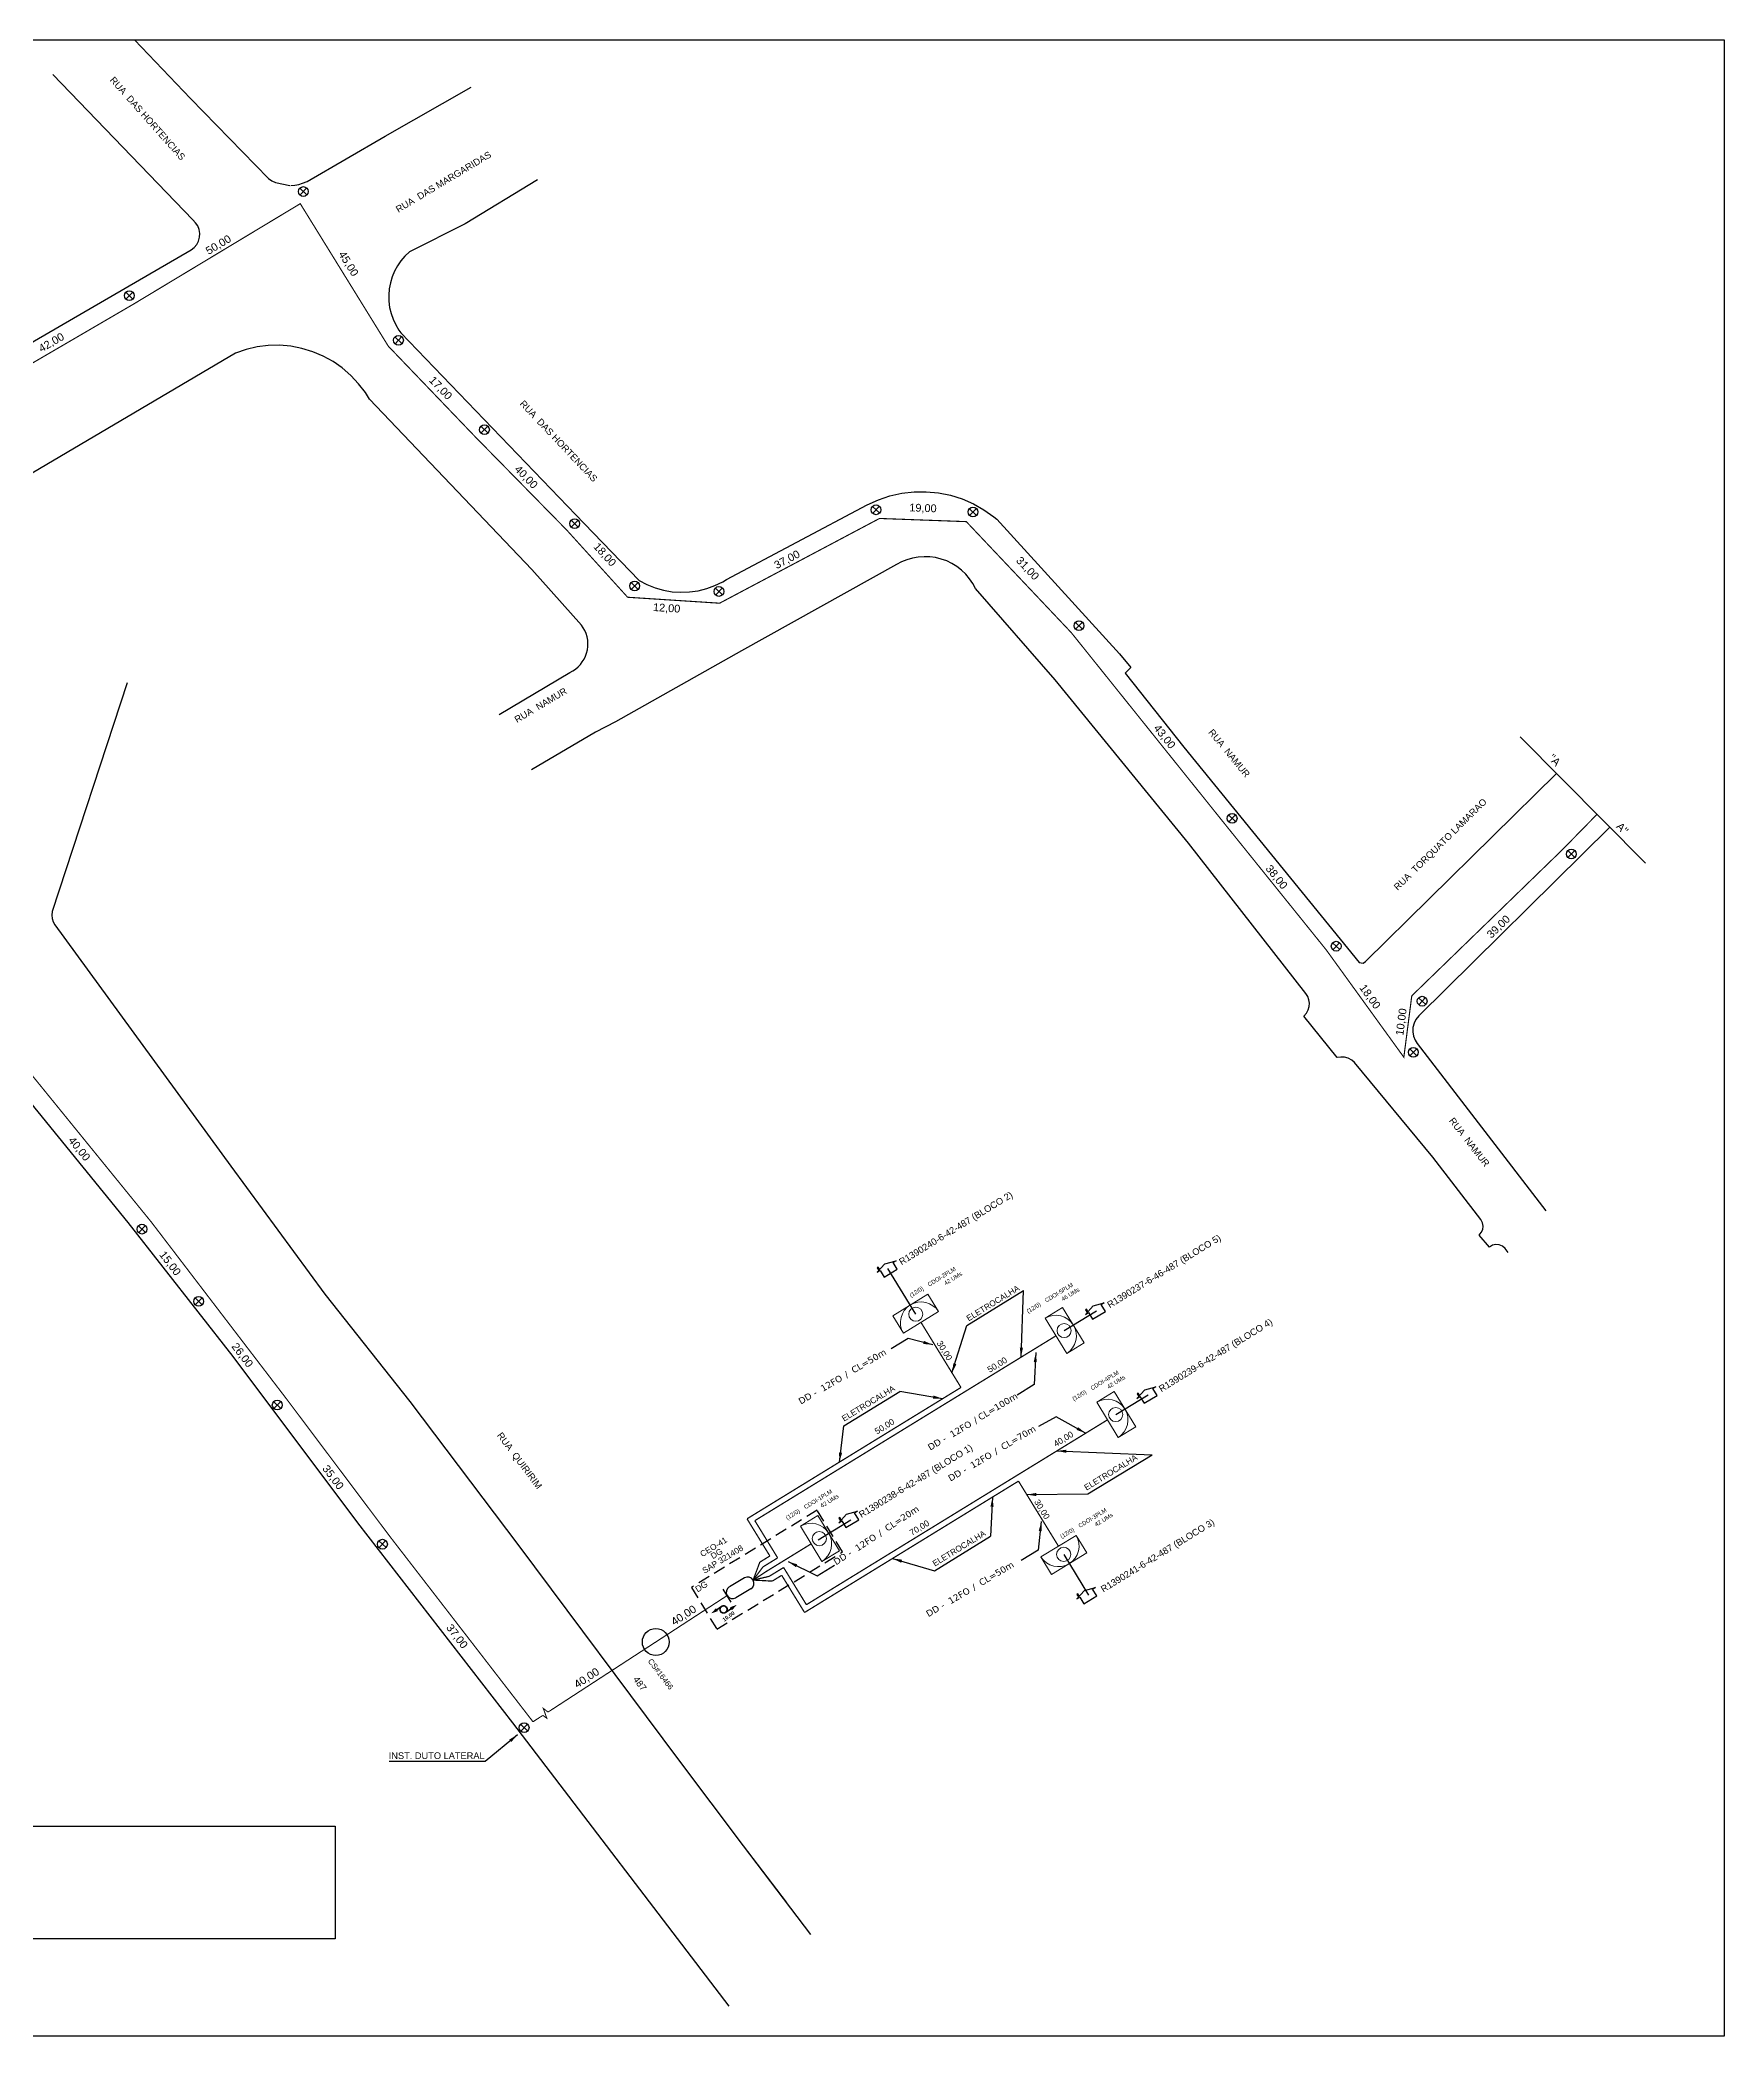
# Model space of a CAD drawing. Header units: inches. Extents: x 1064 to 5530, y 550 to 970.
# Drawn here: x 1303.9 to 1658.2, y 550.4 to 970.4 of the extents above; entities that cross this region are included whole.
import ezdxf
from ezdxf.enums import TextEntityAlignment as Align

# ---------------------------------------------------------------- set-up
doc = ezdxf.new("R2010")
doc.units = ezdxf.units.IN
doc.header["$MEASUREMENT"] = 0
doc.linetypes.add('HIDDENX2', pattern=[19.05, 12.7, -6.35])
for name, color, linetype in [('10.1-Caixas Subterrâneas', 5, 'Continuous'), ('ALINHAMENTO PREDIAL', 120, 'Continuous'), ('label_cabos', 7, 'Continuous'), ('Legenda', 1, 'Continuous'), ('NOME LOGRADOURO', 252, 'Continuous'), ('surveys', 7, 'Continuous')]:
    doc.layers.add(name, color=color, linetype=linetype)
doc.layers.add("20.0-LEGENDA DOS CDO'S", color=1, linetype='Continuous', lineweight=0)
doc.layers.add('20.1-CDO_INTERIOR', color=1, linetype='Continuous', lineweight=0)
doc.layers.add('DROP DE CLIENTE', color=140, linetype='Continuous', plot=False)
doc.layers.add('EXTRA', color=50, linetype='Continuous', plot=False)
doc.styles.add('ARIAL', font='arial.ttf')
doc.styles.add('siredit', font='verdana.ttf')
doc.styles.add('style0', font='arialbd.ttf', dxfattribs={"height": 1.099002})
doc.styles.add('style1', font='arial.ttf', dxfattribs={"height": 0.129857})
doc.linetypes.add('FENCELINE1', pattern='A,0.25,-0.1,[133,ltypeshp.shx,S=0.1,R=0,X=-0.1,Y=0],-0.1,1', length=1.45)
doc.dimstyles.new('CC', dxfattribs={"dimtxt": 1, "dimasz": 2, "dimexe": 0.18, "dimexo": 0.0625, "dimgap": 0.09, "dimtad": 0, "dimdec": 0, "dimrnd": 1, "dimzin": 0, "dimdsep": 46, "dimtxsty": 'siredit', "dimblk": 'NONE', "dimcen": 0, "dimse1": 1, "dimse2": 1, "dimsd1": 1, "dimsd2": 1, "dimclrt": 7, "dimadec": 0, "dimazin": 0, "dimtfac": 1, "dimtdec": 0, "dimtofl": 0, "dimtmove": 0, "dimatfit": 3, "dimfxl": 1, "dimtolj": 1, "dimtzin": 0, "dimarcsym": 0})

# ---------------------------------------------------------------- blocks, each defined once
blk = doc.blocks.new('poste_nao_definido_existente')
at = {"color": 47}
for points in [[(0.24, -0.24), (-0.24, 0.24)], [(0.24, 0.24), (-0.24, -0.24)]]:
    blk.add_lwpolyline(points, dxfattribs=at)
blk.add_circle((0, 0), 0.333, dxfattribs=at)
blk = doc.blocks.new('SURVEY_SURVEY')
for p, q in [((0, 0.0000152), (-0.0000151, 0.0000108)), ((-0.0000151, 0.0000108), (-0.0000104, 0.0000108)), ((-0.0000103, 0), (-0.0000103, 0.0000108)), ((0.0000103, 0), (-0.0000103, 0)), ((0, 0.0000152), (0.0000151, 0.0000108)), ((0.0000101, 0.0000159), (0.0000117, 0.0000159)), ((0.0000101, 0.0000123), (0.0000101, 0.0000159)), ((0.0000151, 0.0000108), (0.0000103, 0.0000108)), ((0.0000103, 0.0000108), (0.0000103, 0)), ((0.0000117, 0.0000159), (0.0000117, 0.0000119))]:
    blk.add_line(p, q)
blk = doc.blocks.new('CDOE_CT_POSTE')
at = {"layer": "20.0-LEGENDA DOS CDO'S", "color": 0, "style": 'ARIAL'}
for tag, p in [('CDO_N', (0.12, 5.25)), ('CORDOALHA', (0.12, 4.02)), ('SAP', (0.12, 2.96)), ('1:XX', (0.14, 1.23)), ('UMS', (0.14, 0.22))]:
    blk.add_attdef(tag, p, '', height=0.68, rotation=0.118, dxfattribs=at)
blk.add_attdef('FIBRAS_UTILIZADAS', text='', height=0.68, rotation=0.118, dxfattribs=at).set_placement((7.83, 5.26), align=Align.CENTER)
blk = doc.blocks.new('_None')
blk = doc.blocks.new('LEGENDA DOS CABOS')
at = {"layer": 'EXTRA', "style": 'siredit'}
for tag, p in [('ID', (4.6, 0.97)), ('XX', (9.03, 0.97))]:
    blk.add_attdef(tag, text='', height=0.48, rotation=359.69, dxfattribs=at).set_placement(p, align=Align.MIDDLE_CENTER)
at = {"layer": 'Legenda', "color": 7, "style": 'siredit'}
for tag, p in [('TIPO_CABO', (1.31, 0)), ('CABO', (4.69, -0.05)), ('/', (6.81, -0.05)), ('METROS', (10.03, -0.05))]:
    blk.add_attdef(tag, text='', height=0.8, rotation=359.69, dxfattribs=at).set_placement(p, align=Align.MIDDLE_CENTER)

msp = doc.modelspace()

# ---------------------------------------------------------------- hatches: boundary and pattern name
at = {"linetype": 'Continuous', "lineweight": 0}
for points in [[(1446.14, 640.37), (1445.17, 639.27), (1446.56, 639.77), (1446.35, 640.06)], [(1446.16, 640.39), (1445.19, 639.29), (1446.58, 639.78), (1446.37, 640.07)], [(1446.44, 639.93), (1447.4, 640.59), (1447.19, 640.85), (1446.26, 640.2)], [(1446.46, 639.94), (1447.42, 640.6), (1447.22, 640.86), (1446.28, 640.21)], [(1448.48, 639.56), (1448.27, 639.34), (1448.01, 639.24), (1447.73, 639.2), (1447.46, 639.24), (1447.2, 639.37), (1447, 639.59), (1446.87, 639.84), (1446.83, 640.12), (1446.87, 640.4), (1447, 640.66), (1447.19, 640.85), (1447.47, 640.99), (1447.75, 641.05), (1448.05, 640.99), (1448.29, 640.85), (1448.51, 640.66), (1448.64, 640.39), (1448.68, 640.1), (1448.62, 639.8), (1448.21, 639.75), (1448.31, 639.93), (1448.34, 640.1), (1448.31, 640.3), (1448.24, 640.46), (1448.11, 640.58), (1447.95, 640.68), (1447.75, 640.71), (1447.56, 640.68), (1447.4, 640.59), (1447.27, 640.47), (1447.2, 640.29), (1447.15, 640.12), (1447.19, 639.93), (1447.26, 639.77), (1447.4, 639.64), (1447.56, 639.56), (1447.74, 639.52), (1447.93, 639.54), (1448.08, 639.63)], [(1448.5, 639.58), (1448.29, 639.35), (1448.04, 639.25), (1447.75, 639.21), (1447.48, 639.25), (1447.22, 639.38), (1447.02, 639.6), (1446.89, 639.85), (1446.85, 640.14), (1446.89, 640.41), (1447.02, 640.67), (1447.22, 640.86), (1447.49, 641), (1447.77, 641.06), (1448.07, 641), (1448.31, 640.86), (1448.53, 640.67), (1448.66, 640.4), (1448.7, 640.11), (1448.64, 639.81), (1448.24, 639.76), (1448.33, 639.94), (1448.36, 640.12), (1448.33, 640.31), (1448.26, 640.47), (1448.13, 640.6), (1447.97, 640.7), (1447.77, 640.72), (1447.58, 640.69), (1447.42, 640.6), (1447.29, 640.49), (1447.22, 640.31), (1447.17, 640.13), (1447.22, 639.94), (1447.28, 639.78), (1447.42, 639.65), (1447.58, 639.58), (1447.76, 639.53), (1447.95, 639.55), (1448.1, 639.64)], [(1449.27, 640.42), (1448.08, 639.63), (1448.27, 639.34), (1449.45, 640.15)], [(1449.29, 640.43), (1448.1, 639.64), (1448.29, 639.35), (1449.47, 640.16)], [(1449.15, 640.58), (1449.36, 640.29), (1449.57, 640), (1450.54, 641.1)], [(1449.17, 640.59), (1449.38, 640.3), (1449.59, 640.01), (1450.56, 641.11)]]:
    msp.add_hatch(color=1, dxfattribs=at).paths.add_polyline_path(points)

# ---------------------------------------------------------------- linework, layer by layer
at = {"color": 5, "linetype": 'HIDDENX2', "ltscale": 0.2}
for p, q in [((1467.44, 660.98), (1440.99, 644.74)), ((1472.81, 652.23), (1467.44, 660.98)), ((1446.36, 635.99), (1472.81, 652.23)), ((1440.99, 644.74), (1446.36, 635.99))]:
    msp.add_line(p, q, dxfattribs=at)
at = {"color": 1, "linetype": 'FENCELINE1', "ltscale": 4}
for p, q in [((1449.34, 641.67), (1447.7, 644.41)), ((1452.17, 646.76), (1448.98, 644.85)), ((1452.17, 646.76), (1448.98, 644.85)), ((1453.53, 644.49), (1450.34, 642.58))]:
    msp.add_line(p, q, dxfattribs=at)
msp.add_lwpolyline([(1064.25, 970.36), (1658.25, 970.36), (1658.25, 550.36), (1064.25, 550.36)], close=True)
at = {"color": 1, "linetype": 'FENCELINE1', "ltscale": 5, "const_width": 0.234}
for points in [[(1631.51, 807.41), (1624.17, 799.91), (1592.55, 769.23), (1590.88, 756.31), (1574.54, 778.91), (1552.72, 806), (1520.93, 845.63), (1498.83, 869), (1480.57, 869.67), (1446.93, 851.84), (1427.58, 853.09), (1414.73, 867.27), (1395.49, 886.88), (1377.23, 905.92), (1358.71, 935.9), (1323.7, 914.81), (1293.05, 896.93), (1264.37, 879.23), (1223.67, 854.14), (1188.42, 831.32), (1184.74, 813.61), (1171.78, 789.19), (1158.78, 769.86)], [(1407.67, 616.49), (1377.65, 655.36), (1355.7, 684.57), (1339.23, 706.11), (1327.41, 721.58), (1300.71, 754.44), (1289.24, 755.26), (1270.61, 741.71), (1252, 722.7)], [(1411.62, 619.04), (1448.52, 643.04)], [(1407.67, 616.49), (1408.92, 617.3)]]:
    msp.add_lwpolyline(points, dxfattribs=at)
for points in [[(1615.35, 823.71), (1641.71, 797.12)], [(1473.04, 678.76), (1484.86, 686.01)], [(1524.39, 664.44), (1537.95, 672.63)], [(1492.13, 648.26), (1503.95, 655.51)]]:
    msp.add_lwpolyline(points)
at = {"color": 1, "ltscale": 4, "const_width": 0.257}
for points in [[(1489.3, 700.51), (1497.71, 686.83)], [(1498.62, 685.99), (1517.68, 697.69)], [(1452.7, 659.19), (1497.71, 686.83)], [(1454.34, 658.8), (1498.62, 685.99)], [(1509.47, 668.31), (1528.54, 680.02)], [(1465.19, 641.12), (1509.47, 668.31)], [(1464.8, 639.48), (1509.81, 667.12)], [(1509.81, 667.12), (1518.22, 653.43)], [(1452.7, 659.19), (1457.5, 651.37)], [(1454.34, 658.8), (1459.14, 650.98)], [(1455.39, 650.07), (1457.5, 651.37)], [(1456.05, 649.07), (1459.14, 650.97)], [(1456.7, 648.08), (1466.19, 653.92)], [(1455.39, 650.07), (1453.98, 646.3)], [(1456.05, 649.07), (1453.98, 646.3)], [(1456.7, 648.08), (1453.98, 646.3)], [(1453.98, 646.3), (1457.35, 647.08)], [(1457.35, 647.08), (1460.39, 648.94)], [(1458.01, 646.08), (1460, 647.31)], [(1459.99, 647.31), (1464.8, 639.48)], [(1460.39, 648.95), (1465.19, 641.12)], [(1458.01, 646.08), (1453.98, 646.3)]]:
    msp.add_lwpolyline(points, dxfattribs=at)
at = {"color": 5}
for points in [[(1458.12, 650.35), (1458.13, 650.34)], [(1458.75, 649.34), (1458.75, 649.34)]]:
    msp.add_lwpolyline(points, dxfattribs=at)
at = {"color": 1, "linetype": 'Continuous', "lineweight": 0}
for points in [[(1449.24, 640.49), (1449.48, 640.11)], [(1449.26, 640.5), (1449.5, 640.12)]]:
    msp.add_lwpolyline(points, dxfattribs=at)
at = {"color": 5, "linetype": 'FENCELINE1', "ltscale": 5, "const_width": 0.211}
for points in [[(1409.74, 617.83), (1408.92, 617.3)], [(1409.74, 617.83), (1410.57, 617.24), (1409.84, 619.3), (1410.83, 618.53)], [(1410.83, 618.53), (1411.62, 619.04)]]:
    msp.add_lwpolyline(points, dxfattribs=at)
at = {"color": 0}
msp.add_lwpolyline([(1087.81, 594.55), (1366.06, 594.55), (1366.06, 570.85), (1087.81, 570.85)], close=True, dxfattribs=at)
at = {"color": 1, "linetype": 'FENCELINE1', "ltscale": 4}
for centre, start, end in [((1452.85, 645.62), 300.8574, 120.8574), ((1449.65, 643.72), 120.8574, 300.8574)]:
    msp.add_arc(centre, 1.32, start, end, dxfattribs=at)
at = {"layer": '10.1-Caixas Subterrâneas'}
msp.add_circle((1433.51, 633.28), 2.83, dxfattribs=at)
at = {"layer": '20.1-CDO_INTERIOR', "color": 1}
for points in [[(1485.6, 698.24), (1483.35, 701.91), (1490.76, 706.46), (1493.01, 702.79)], [(1515.41, 701.4), (1519.08, 703.65), (1523.63, 696.24), (1519.96, 693.99)], [(1526.26, 683.72), (1529.93, 685.97), (1534.48, 678.56), (1530.81, 676.31)], [(1463.92, 657.62), (1467.59, 659.88), (1472.14, 652.47), (1468.47, 650.21)], [(1521.92, 655.71), (1524.17, 652.04), (1516.76, 647.49), (1514.51, 651.16)]]:
    msp.add_lwpolyline(points, close=True, dxfattribs=at)
for centre in [(1488.2, 702.23), (1519.4, 698.79), (1530.26, 681.12), (1467.91, 655.02), (1519.32, 651.71)]:
    msp.add_circle(centre, 1.48, dxfattribs=at)
for centre, start, end in [((1489.32, 700.47), 32.3153, 210.6403), ((1517.64, 697.67), 302.3153, 120.6403), ((1528.5, 680), 302.3153, 120.6403), ((1466.15, 653.9), 302.3153, 120.6403), ((1518.2, 653.47), 212.3153, 30.6403)]:
    msp.add_arc(centre, 4.35, start, end, dxfattribs=at)
at = {"layer": 'ALINHAMENTO PREDIAL'}
for points in [[(1323.83, 970.36), (1335.62, 958.01), (1352, 941.18), (1352.71, 940.74), (1353.47, 940.37), (1356.54, 939.75)], [(1201.55, 848.13), (1202.1, 848.35), (1230.54, 863.66), (1280.12, 893.92), (1335.78, 926.17), (1336.41, 926.68), (1336.93, 927.32), (1337.3, 928.04), (1337.52, 928.84), (1337.57, 929.64), (1337.44, 930.45), (1337.15, 931.22), (1336.7, 931.9), (1336.13, 932.49), (1306.66, 963.05)], [(1356.75, 939.74), (1357.58, 939.8), (1358.41, 939.95), (1359.21, 940.19), (1360.14, 940.57), (1376.59, 950.08), (1394.64, 960.42)], [(1408.64, 940.95), (1393.38, 931.67), (1381.69, 925.77), (1380.74, 924.88), (1379.9, 923.9), (1379.16, 922.82), (1378.54, 921.69), (1378.04, 920.48), (1377.67, 919.24), (1377.43, 917.97), (1377.33, 916.67), (1377.35, 915.37), (1377.51, 914.08), (1377.82, 912.82), (1378.25, 911.6), (1378.8, 910.42), (1379.48, 909.32), (1379.9, 908.74), (1418.46, 868.61), (1430.01, 856.61), (1431.64, 855.76), (1433.35, 855.07), (1435.12, 854.57), (1436.94, 854.25), (1438.77, 854.13), (1440.61, 854.2), (1442.43, 854.46), (1444.22, 854.92), (1445.95, 855.55), (1447.6, 856.36), (1448.39, 856.84), (1477.99, 872.53), (1480.33, 873.6), (1482.77, 874.42), (1485.28, 874.98), (1487.83, 875.27), (1490.41, 875.3), (1492.97, 875.06), (1495.48, 874.55), (1497.94, 873.78), (1500.31, 872.76), (1502.54, 871.5), (1504.65, 870.01), (1505.25, 869.51), (1531.08, 841.19), (1533.45, 838.31), (1532.27, 837.12), (1544.58, 821.52), (1581.46, 776.22), (1582.29, 776.13)], [(1400.55, 828.39), (1415.45, 837.25), (1416.05, 837.58), (1416.63, 837.97), (1417.15, 838.42), (1417.63, 838.92), (1418.05, 839.47), (1418.43, 840.06), (1418.72, 840.69), (1418.96, 841.33), (1419.12, 842.01), (1419.21, 842.7), (1419.24, 843.39), (1419.18, 844.08), (1419.06, 844.76), (1418.86, 845.43), (1418.6, 846.07), (1418.26, 846.68), (1417.88, 847.25), (1407.4, 858.94), (1373.28, 894.74), (1372.4, 896.14), (1370.97, 898.03), (1369.35, 899.77), (1367.55, 901.33), (1365.6, 902.69), (1363.52, 903.83), (1361.33, 904.76), (1359.05, 905.45), (1356.72, 905.89), (1354.35, 906.1), (1351.97, 906.06), (1349.62, 905.76), (1347.3, 905.23), (1345.06, 904.44), (1296.82, 875.94)], [(1612.17, 716.06), (1612.17, 716.06), (1611.62, 716.54), (1610.95, 716.83), (1610.23, 716.9), (1609.5, 716.75), (1608.87, 716.38), (1606.71, 718.9), (1607.17, 719.4), (1607.49, 720.06), (1607.58, 720.79), (1607.45, 721.5), (1607.1, 722.14), (1597.01, 735.31), (1580.53, 755.19), (1579.91, 755.7), (1579.2, 756.08), (1578.43, 756.3), (1577.62, 756.34), (1576.82, 756.24), (1569.84, 764.97), (1570.4, 765.61), (1570.75, 766.25), (1570.95, 766.96), (1571, 767.69), (1570.9, 768.42), (1570.65, 769.11), (1570.26, 769.73), (1545.58, 801.32), (1517.53, 835.75), (1500.77, 854.92), (1500.19, 855.99), (1499.5, 857), (1498.71, 857.94), (1497.82, 858.79), (1496.87, 859.54), (1495.82, 860.18), (1494.72, 860.72), (1493.57, 861.13), (1492.37, 861.42), (1491.17, 861.6), (1489.94, 861.63), (1488.72, 861.55), (1487.52, 861.33), (1486.34, 860.99), (1485.2, 860.52), (1484.12, 859.95), (1451.54, 841.8), (1425.05, 826.86), (1420.84, 824.71), (1407.34, 816.76)], [(1612.82, 715.2), (1612.17, 716.06), (1611.62, 716.54), (1610.95, 716.83), (1610.23, 716.9), (1609.5, 716.75), (1608.87, 716.38), (1606.71, 718.9), (1607.17, 719.4), (1607.49, 720.06), (1607.58, 720.79), (1607.45, 721.5), (1607.1, 722.14), (1597.01, 735.31), (1580.53, 755.19), (1579.91, 755.7), (1579.2, 756.08), (1578.43, 756.3), (1577.62, 756.34), (1576.82, 756.24), (1569.84, 764.97), (1570.4, 765.61), (1570.75, 766.25), (1570.95, 766.96), (1571, 767.69), (1570.9, 768.42), (1570.65, 769.11), (1570.26, 769.73), (1545.58, 801.32), (1517.53, 835.75), (1500.77, 854.92), (1500.19, 855.99), (1499.5, 857), (1498.71, 857.94), (1497.82, 858.79), (1496.87, 859.54), (1495.82, 860.18), (1494.72, 860.72), (1493.57, 861.13), (1492.37, 861.42), (1491.17, 861.6), (1489.94, 861.63), (1488.72, 861.55), (1487.52, 861.33), (1486.34, 860.99), (1485.2, 860.52), (1484.12, 859.95), (1451.54, 841.8), (1425.05, 826.86), (1420.84, 824.71), (1407.34, 816.76)], [(1322.26, 835.1), (1306.51, 786.96), (1306.43, 786.22), (1306.5, 785.5), (1306.73, 784.8), (1307.11, 784.15), (1344.1, 733.42), (1363.9, 706.46), (1381.76, 683.85), (1404.66, 653.51), (1438.29, 608.47), (1451.91, 590.41), (1460.91, 578.5)], [(1322.26, 835.1), (1306.51, 786.96), (1306.43, 786.22), (1306.5, 785.5), (1306.73, 784.8), (1307.11, 784.15), (1344.1, 733.42), (1363.9, 706.46), (1381.76, 683.85), (1404.66, 653.51), (1438.29, 608.47), (1451.91, 590.41), (1466.03, 571.73)], [(1582.29, 776.13), (1582.81, 776.42), (1622.97, 816.02)], [(1634.2, 804.7), (1594, 765), (1593.43, 764.28), (1593.02, 763.45), (1592.79, 762.56), (1592.76, 761.63), (1592.91, 760.72), (1593.26, 759.87), (1593.69, 759.19), (1620.75, 723.96)], [(1448.97, 556.65), (1403.42, 616.27), (1370.83, 658.32), (1344.61, 693.35), (1322.5, 721.51), (1298.4, 751.19), (1297.91, 751.65), (1297.38, 752.05), (1296.81, 752.39), (1296.2, 752.67), (1295.57, 752.88), (1294.92, 753.02), (1294.26, 753.1), (1293.59, 753.11), (1292.93, 753.04), (1292.28, 752.91), (1291.64, 752.71), (1291.03, 752.46), (1290.27, 752.01), (1284.19, 747.66), (1272.7, 738.01), (1256.4, 721.62), (1254.72, 719.96)]]:
    msp.add_lwpolyline(points, dxfattribs=at)
at = {"layer": 'DROP DE CLIENTE'}
for points in [[(1488.2, 702.23), (1482.29, 711.86)], [(1519.4, 698.79), (1526.21, 702.97)], [(1530.26, 681.12), (1537.06, 685.3)], [(1467.7, 654.8), (1474.51, 658.98)], [(1519.32, 651.71), (1524.51, 643.11)]]:
    msp.add_lwpolyline(points, dxfattribs=at)
at = {"layer": 'label_cabos'}
msp.add_line((1498.97, 699.88), (1510.86, 707.21), dxfattribs=at)

# ---------------------------------------------------------------- block references
at = {"color": 5, "xscale": 3.088800000096773, "yscale": 3.088800000261516, "zscale": 3.0888, "rotation": 0.9999999954432702}
for p in [(1359.36, 938.46), (1322.75, 916.55), (1379.37, 907.17), (1397.46, 888.35), (1416.45, 868.59), (1479.85, 871.49), (1500.22, 871.03), (1429.07, 855.47), (1446.78, 854.31), (1522.52, 847.1), (1554.76, 806.57), (1626.11, 799.07), (1576.65, 779.67), (1594.73, 768.1), (1592.89, 757.35), (1325.4, 720.14), (1337.32, 704.94), (1353.86, 683.12), (1376, 653.85), (1405.81, 615.25)]:
    msp.add_blockref('poste_nao_definido_existente', p, dxfattribs=at)
at = {"layer": '20.1-CDO_INTERIOR', "color": 1}
ref = msp.add_blockref('CDOE_CT_POSTE', (1500.93, 706.24), dxfattribs=dict(at, xscale=-1.297295999989996, yscale=1.297296000178903, zscale=1.297296, rotation=33.88752893588995))
ref.add_attrib('CDO_N', 'CDOI-2PLM', (1491.02, 708.01), dxfattribs={"layer": "20.0-LEGENDA DOS CDO'S", "color": 0, "height": 0.882, "rotation": 31.5533, "style": 'ARIAL'})
ref.add_attrib('CORDOALHA', '42 UMs', (1494.47, 708.29), dxfattribs={"layer": "20.0-LEGENDA DOS CDO'S", "color": 0, "height": 0.882, "rotation": 31.5533, "style": 'ARIAL'})
ref.add_attrib('FIBRAS_UTILIZADAS', '(12/0)', dxfattribs={"layer": "20.0-LEGENDA DOS CDO'S", "color": 0, "height": 0.882, "rotation": 31.5533, "style": 'ARIAL'}).set_placement((1488.57, 706.58), align=Align.CENTER)
ref = msp.add_blockref('CDOE_CT_POSTE', (1525.6, 702.89), dxfattribs=dict(at, xscale=-1.297295999989996, yscale=1.297296000178903, zscale=1.297296, rotation=33.88752893588995))
ref.add_attrib('CDO_N', 'CDOI-5PLM', (1515.69, 704.66), dxfattribs={"layer": "20.0-LEGENDA DOS CDO'S", "color": 0, "height": 0.882, "rotation": 31.5533, "style": 'ARIAL'})
ref.add_attrib('CORDOALHA', '46 UMs', (1519.14, 704.94), dxfattribs={"layer": "20.0-LEGENDA DOS CDO'S", "color": 0, "height": 0.882, "rotation": 31.5533, "style": 'ARIAL'})
ref.add_attrib('FIBRAS_UTILIZADAS', '(12/0)', dxfattribs={"layer": "20.0-LEGENDA DOS CDO'S", "color": 0, "height": 0.882, "rotation": 31.5533, "style": 'ARIAL'}).set_placement((1513.24, 703.23), align=Align.CENTER)
ref = msp.add_blockref('CDOE_CT_POSTE', (1535.21, 684.45), dxfattribs=dict(at, xscale=-1.297295999989996, yscale=1.297296000178903, zscale=1.297296, rotation=33.88752893588995))
ref.add_attrib('CDO_N', 'CDOI-4PLM', (1525.3, 686.21), dxfattribs={"layer": "20.0-LEGENDA DOS CDO'S", "color": 0, "height": 0.882, "rotation": 31.5533, "style": 'ARIAL'})
ref.add_attrib('CORDOALHA', '42 UMs', (1528.75, 686.49), dxfattribs={"layer": "20.0-LEGENDA DOS CDO'S", "color": 0, "height": 0.882, "rotation": 31.5533, "style": 'ARIAL'})
ref.add_attrib('FIBRAS_UTILIZADAS', '(12/0)', dxfattribs={"layer": "20.0-LEGENDA DOS CDO'S", "color": 0, "height": 0.882, "rotation": 31.5533, "style": 'ARIAL'}).set_placement((1522.84, 684.79), align=Align.CENTER)
ref = msp.add_blockref('CDOE_CT_POSTE', (1474.92, 659.42), dxfattribs=dict(at, xscale=-1.297295999989996, yscale=1.297296000178903, zscale=1.297296, rotation=33.88752893588995))
ref.add_attrib('CDO_N', 'CDOI-1PLM', (1465.01, 661.19), dxfattribs={"layer": "20.0-LEGENDA DOS CDO'S", "color": 0, "height": 0.882, "rotation": 31.5533, "style": 'ARIAL'})
ref.add_attrib('CORDOALHA', '42 UMs', (1468.47, 661.47), dxfattribs={"layer": "20.0-LEGENDA DOS CDO'S", "color": 0, "height": 0.882, "rotation": 31.5533, "style": 'ARIAL'})
ref.add_attrib('FIBRAS_UTILIZADAS', '(12/0)', dxfattribs={"layer": "20.0-LEGENDA DOS CDO'S", "color": 0, "height": 0.882, "rotation": 31.5533, "style": 'ARIAL'}).set_placement((1462.56, 659.76), align=Align.CENTER)
ref = msp.add_blockref('CDOE_CT_POSTE', (1532.65, 655.49), dxfattribs=dict(at, xscale=-1.297295999989996, yscale=1.297296000178903, zscale=1.297296, rotation=33.88752893588995))
ref.add_attrib('CDO_N', 'CDOI-3PLM', (1522.74, 657.26), dxfattribs={"layer": "20.0-LEGENDA DOS CDO'S", "color": 0, "height": 0.882, "rotation": 31.5533, "style": 'ARIAL'})
ref.add_attrib('CORDOALHA', '42 UMs', (1526.19, 657.54), dxfattribs={"layer": "20.0-LEGENDA DOS CDO'S", "color": 0, "height": 0.882, "rotation": 31.5533, "style": 'ARIAL'})
ref.add_attrib('FIBRAS_UTILIZADAS', '(12/0)', dxfattribs={"layer": "20.0-LEGENDA DOS CDO'S", "color": 0, "height": 0.882, "rotation": 31.5533, "style": 'ARIAL'}).set_placement((1520.28, 655.83), align=Align.CENTER)
at = {"layer": 'label_cabos', "color": 0}
ref = msp.add_blockref('LEGENDA DOS CABOS', (1463.53, 683.71), dxfattribs=dict(at, xscale=1.708493639586959, yscale=1.70849363906309, zscale=1.708493639665843, rotation=30.73963396295379))
ref.add_attrib('CABO', '12FO', dxfattribs={"layer": 'Legenda', "color": 7, "height": 1.367, "rotation": 30.4296, "style": 'siredit'}).set_placement((1470.46, 687.73), align=Align.MIDDLE_CENTER)
ref.add_attrib('METROS', 'CL=50m', dxfattribs={"layer": 'Legenda', "color": 7, "height": 1.367, "rotation": 30.4296, "style": 'siredit'}).set_placement((1478.31, 692.4), align=Align.MIDDLE_CENTER)
ref.add_attrib('/', '/', dxfattribs={"layer": 'Legenda', "color": 7, "height": 1.37, "rotation": 30.4296, "style": 'siredit'}).set_placement((1473.58, 689.58), align=Align.MIDDLE_CENTER)
ref.add_attrib('TIPO_CABO', 'DD -', dxfattribs={"layer": 'Legenda', "color": 7, "height": 1.367, "rotation": 30.4296, "style": 'siredit'}).set_placement((1465.47, 684.85), align=Align.MIDDLE_CENTER)
ref = msp.add_blockref('LEGENDA DOS CABOS', (1490.74, 674.01), dxfattribs=dict(at, xscale=1.708493639586959, yscale=1.70849363906309, zscale=1.708493639665843, rotation=31.21663480302426))
ref.add_attrib('CABO', '12FO', dxfattribs={"layer": 'Legenda', "color": 7, "height": 1.367, "rotation": 30.9066, "style": 'siredit'}).set_placement((1497.64, 678.08), align=Align.MIDDLE_CENTER)
ref.add_attrib('METROS', 'CL=100m', dxfattribs={"layer": 'Legenda', "color": 7, "height": 1.367, "rotation": 30.9066, "style": 'siredit'}).set_placement((1505.45, 682.82), align=Align.MIDDLE_CENTER)
ref.add_attrib('/', '/', dxfattribs={"layer": 'Legenda', "color": 7, "height": 1.37, "rotation": 30.9066, "style": 'siredit'}).set_placement((1500.74, 679.96), align=Align.MIDDLE_CENTER)
ref.add_attrib('TIPO_CABO', 'DD -', dxfattribs={"layer": 'Legenda', "color": 7, "height": 1.367, "rotation": 30.9066, "style": 'siredit'}).set_placement((1492.67, 675.17), align=Align.MIDDLE_CENTER)
ref = msp.add_blockref('LEGENDA DOS CABOS', (1495.02, 667.5), dxfattribs=dict(at, xscale=1.708493639586959, yscale=1.70849363906309, zscale=1.708493639665843, rotation=31.01827887341345))
ref.add_attrib('CABO', '12FO', dxfattribs={"layer": 'Legenda', "color": 7, "height": 1.367, "rotation": 30.7083, "style": 'siredit'}).set_placement((1501.93, 671.55), align=Align.MIDDLE_CENTER)
ref.add_attrib('METROS', 'CL=70m', dxfattribs={"layer": 'Legenda', "color": 7, "height": 1.367, "rotation": 30.7083, "style": 'siredit'}).set_placement((1509.76, 676.26), align=Align.MIDDLE_CENTER)
ref.add_attrib('/', '/', dxfattribs={"layer": 'Legenda', "color": 7, "height": 1.37, "rotation": 30.7083, "style": 'siredit'}).set_placement((1505.04, 673.42), align=Align.MIDDLE_CENTER)
ref.add_attrib('TIPO_CABO', 'DD -', dxfattribs={"layer": 'Legenda', "color": 7, "height": 1.367, "rotation": 30.7083, "style": 'siredit'}).set_placement((1496.95, 668.65), align=Align.MIDDLE_CENTER)
ref = msp.add_blockref('LEGENDA DOS CABOS', (1470.95, 649.85), dxfattribs=dict(at, xscale=1.708493639586959, yscale=1.70849363906309, zscale=1.708493639665843, rotation=33.62266683059391))
ref.add_attrib('CABO', '12FO', dxfattribs={"layer": 'Legenda', "color": 7, "height": 1.367, "rotation": 33.3127, "style": 'siredit'}).set_placement((1477.66, 654.21), align=Align.MIDDLE_CENTER)
ref.add_attrib('METROS', 'CL=20m', dxfattribs={"layer": 'Legenda', "color": 7, "height": 1.367, "rotation": 33.3127, "style": 'siredit'}).set_placement((1485.27, 659.27), align=Align.MIDDLE_CENTER)
ref.add_attrib('/', '/', dxfattribs={"layer": 'Legenda', "color": 7, "height": 1.37, "rotation": 33.3127, "style": 'siredit'}).set_placement((1480.68, 656.22), align=Align.MIDDLE_CENTER)
ref.add_attrib('TIPO_CABO', 'DD -', dxfattribs={"layer": 'Legenda', "color": 7, "height": 1.367, "rotation": 33.3127, "style": 'siredit'}).set_placement((1472.82, 651.09), align=Align.MIDDLE_CENTER)
ref = msp.add_blockref('LEGENDA DOS CABOS', (1490.37, 638.99), dxfattribs=dict(at, xscale=1.708493639586959, yscale=1.70849363906309, zscale=1.708493639665843, rotation=30.76579240766137))
ref.add_attrib('CABO', '12FO', dxfattribs={"layer": 'Legenda', "color": 7, "height": 1.367, "rotation": 30.4558, "style": 'siredit'}).set_placement((1497.3, 643.01), align=Align.MIDDLE_CENTER)
ref.add_attrib('METROS', 'CL=50m', dxfattribs={"layer": 'Legenda', "color": 7, "height": 1.367, "rotation": 30.4558, "style": 'siredit'}).set_placement((1505.15, 647.68), align=Align.MIDDLE_CENTER)
ref.add_attrib('/', '/', dxfattribs={"layer": 'Legenda', "color": 7, "height": 1.37, "rotation": 30.4558, "style": 'siredit'}).set_placement((1500.41, 644.86), align=Align.MIDDLE_CENTER)
ref.add_attrib('TIPO_CABO', 'DD -', dxfattribs={"layer": 'Legenda', "color": 7, "height": 1.367, "rotation": 30.4558, "style": 'siredit'}).set_placement((1492.31, 640.13), align=Align.MIDDLE_CENTER)
at = {"layer": 'surveys', "color": 1, "xscale": -154440, "yscale": 154440, "zscale": 154440, "rotation": 31.55328565261895}
for p in [(1482.93, 710.85), (1526.75, 702.01), (1537.6, 684.33), (1474.86, 658.16), (1524.93, 642.12)]:
    msp.add_blockref('SURVEY_SURVEY', p, dxfattribs=at)

# ---------------------------------------------------------------- texts
at = {"style": 'ARIAL'}
msp.add_text("''A                            A''", height=1.6427, rotation=314.7612, dxfattribs=at).set_placement((1621.16, 819.11))
at = {"color": 3, "style": 'ARIAL'}
for s, rotation, p in [('30,00', 301.5533, (1492.53, 696.17)), ('50,00', 31.5928, (1503.75, 689.88)), ('50,00', 31.5928, (1480.05, 676.91)), ('40,00', 31.5928, (1517.67, 674.27)), ('30,00', 301.5533, (1513.04, 662.77)), ('70,00', 31.5928, (1487.38, 655.58))]:
    msp.add_text(s, height=1.287, rotation=rotation, dxfattribs=at).set_placement(p)
at = {"color": 5, "linetype": 'HIDDENX2', "ltscale": 0.2, "style": 'ARIAL'}
msp.add_text('DG', height=1.287, rotation=31.5928, dxfattribs=at).set_placement((1442.3, 643.68))
at = {"attachment_point": 9, "rotation": 31.5533, "style": 'style1'}
for s, insert, char_height in [('ELETROCALHA', (1510.18, 707.36), 1.2419), ('ELETROCALHA', (1483.97, 686.27), 1.2419), ('ELETROCALHA', (1534.96, 671.74), 1.2419), ('CEO-41', (1448.65, 654.38), 1.242), ('ELETROCALHA', (1503.06, 655.77), 1.2419)]:
    msp.add_mtext(s, dxfattribs=dict(at, insert=insert, char_height=char_height))
at = {"color": 0, "char_height": 1.242, "attachment_point": 9, "rotation": 31.5533, "style": 'style1'}
for s, insert in [('SAP 321408', (1452.07, 652.7)), ('DG', (1447.75, 652.01))]:
    msp.add_mtext(s, dxfattribs=dict(at, insert=insert))
at = {"color": 1, "linetype": 'Continuous', "lineweight": 0, "insert": (1450.32, 639.02), "char_height": 0.8108, "attachment_point": 9, "rotation": 35.6538, "style": 'style0'}
msp.add_mtext('{\\fArial|b1|i0|c0|p34;10},00', dxfattribs=at)
at = {"layer": '10.1-Caixas Subterrâneas', "style": 'ARIAL'}
msp.add_text('CS#16466', height=1.158, rotation=307.1114, dxfattribs=at).set_placement((1431.77, 629.21))
at = {"layer": 'NOME LOGRADOURO', "style": 'ARIAL'}
for s, rotation, p in [('RUA  DAS HORTENCIAS', 311.5809, (1318.55, 961.85)), ('RUA  DAS MARGARIDAS', 31.0596, (1379.35, 933.96)), ('RUA  DAS HORTENCIAS', 313.3453, (1404.78, 893.71)), ('RUA  NAMUR', 30.7979, (1404.31, 826.6)), ('RUA  NAMUR', 309.3673, (1549.67, 824.63)), ('RUA  TORQUATO LAMARAO', 44.5672, (1589.59, 791.32)), ('RUA  NAMUR', 307.8724, (1600.3, 742.93)), ('RUA  QUIRIRIM', 306.8035, (1400.02, 676.73))]:
    msp.add_text(s, height=1.404, rotation=rotation, dxfattribs=at).set_placement(p)
at = {"layer": 'NOME LOGRADOURO', "color": 3, "style": 'ARIAL'}
for s, rotation, p in [('50,00', 31.0609, (1339.44, 925.09)), ('45,00', 301.7163, (1366.67, 925.31)), ('42,00', 30.267, (1304.27, 904.56)), ('17,00', 313.7987, (1385.68, 898.63)), ('40,00', 314.4539, (1403.65, 879.88)), ('19,00', 357.8908, (1486.82, 871.17)), ('18,00', 312.1862, (1420.27, 863.66)), ('37,00', 27.9251, (1458.95, 858.98)), ('31,00', 313.4083, (1509.18, 860.7)), ('12,00', 356.2919, (1432.88, 850.21)), ('43,00', 308.7278, (1538.12, 825.51)), ('38,00', 308.8571, (1561.68, 795.96)), ('39,00', 44.1358, (1609.28, 781.2)), ('18,00', 305.8708, (1581.44, 770.92)), ('10,00', 82.6517, (1590.76, 760.79)), ('40,00', 309.0936, (1309.79, 738.76)), ('15,00', 307.3904, (1328.96, 714.75)), ('26,00', 307.3983, (1344.15, 695.43)), ('35,00', 306.9252, (1363.25, 669.74)), ('40,00', 33.0482, (1437.4, 636.65)), ('37,00', 307.6803, (1389.31, 636.26)), ('40,00', 33.0482, (1416.99, 623.48))]:
    msp.add_text(s, height=1.643, rotation=rotation, dxfattribs=at).set_placement(p)
at = {"layer": 'surveys', "color": 0, "style": 'ARIAL'}
for s, rotation, p in [('    R1390240-6-42-487 (BLOCO 2)', 31.5533, (1483.37, 711.39)), ('    R1390237-6-46-487 (BLOCO 5)', 31.5533, (1527.17, 702.34)), ('    R1390239-6-42-487 (BLOCO 4)', 31.5533, (1538.03, 684.67)), ('    R1390238-6-42-487 (BLOCO 1)', 31.5533, (1474.93, 658.21)), ('    R1390241-6-42-487 (BLOCO 3)', 31.5533, (1525.82, 642.52)), ('487', 306.741, (1428.64, 625.4)), ('INST. DUTO LATERAL', 360, (1377.32, 608.66))]:
    msp.add_text(s, height=1.39, rotation=rotation, dxfattribs=at).set_placement(p)

# ---------------------------------------------------------------- leaders
at = {"layer": 'label_cabos'}
for points in [[(1510.34, 693.18), (1510.86, 707.21)], [(1495.82, 689.9), (1498.97, 699.88)], [(1491.77, 695.8), (1486.62, 697.14), (1483.01, 694.92)], [(1513.44, 694.16), (1513.13, 687.43), (1509.53, 685.22)], [(1493.85, 684.46), (1484.86, 686.01)], [(1523.94, 677.21), (1517.73, 680.65), (1514.03, 678.61)], [(1472.14, 671.13), (1473.04, 678.76)], [(1517.89, 673.48), (1537.95, 672.63)], [(1504.34, 663.76), (1503.95, 655.51)], [(1511.55, 664.28), (1524.39, 664.44)], [(1514.61, 658.6), (1513.96, 652.62), (1510.35, 650.4)], [(1461.32, 650.19), (1467.47, 647.22), (1471.08, 649.44)], [(1483.3, 650.84), (1492.13, 648.26)], [(1404.43, 613.76), (1397.59, 608.12), (1377.44, 608.12)]]:
    msp.add_leader(points, dimstyle='CC', dxfattribs=at)

doc.saveas('drawing.dxf')
